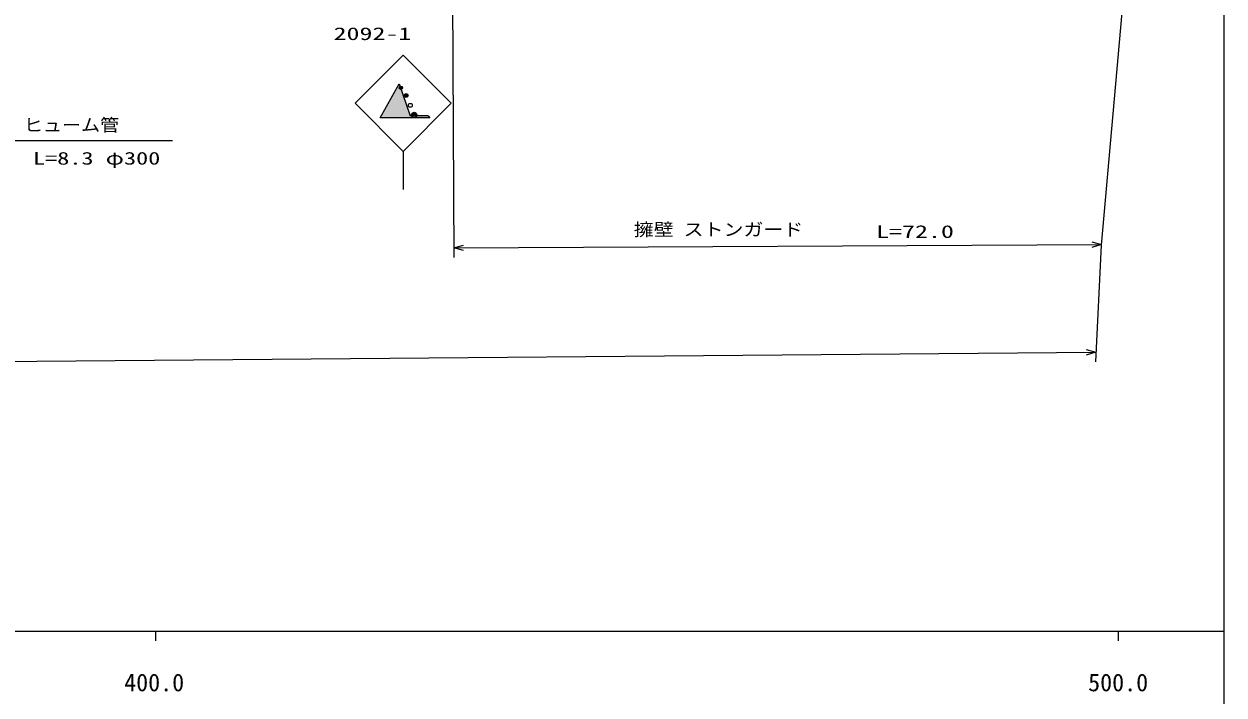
# Model space of a CAD drawing. Units: millimetres, scale not verified. Extents: x 40000 to 680000, y 20000 to 380000.
# Drawn here: x 454321 to 579000, y 198357 to 268112 of the extents above; entities that cross this region are included whole.
import ezdxf
from ezdxf.enums import TextEntityAlignment as Align

# ---------------------------------------------------------------- set-up
doc = ezdxf.new("R2010")
doc.units = ezdxf.units.MM
doc.header["$LTSCALE"] = 1000
doc.layers.add('M-STR-HTXT', color=7, linetype='Continuous', lineweight=13)
doc.layers.add('M-TTL-BAND', color=7, linetype='Continuous', lineweight=25)
doc.styles.add('ＭＳ ゴシック', font='')
doc.styles.get('ＭＳ ゴシック').set_extended_font_data('MS Gothic')

msp = doc.modelspace()

# ---------------------------------------------------------------- hatches: boundary and pattern name
at = {"layer": 'M-STR-HTXT'}
for points in [[(496494, 258360), (491334, 258358), (493302, 261896), (494441, 258567), (496327, 258568)], [(493385, 261615), (493556, 261630), (493636, 261546), (493630, 261401), (493538, 261322)], [(494197, 260771), (494215, 260626), (494114, 260501), (494006, 260481), (493878, 260546), (493831, 260649), (493860, 260782), (493951, 260858), (494071, 260867)], [(495106, 258548), (495122, 258739), (495073, 258835), (494898, 258937), (494734, 258911), (494642, 258837), (494590, 258732), (494584, 258625)]]:
    msp.add_hatch(color=256, dxfattribs=at).paths.add_polyline_path(points)

# ---------------------------------------------------------------- linework, layer by layer
for p, q in [((498712, 295756), (498977, 243836)), ((566275, 245126), (568703, 272637)), ((493715, 264873), (488717, 259871)), ((498717, 259874), (493715, 264873)), ((491334, 258358), (493302, 261896)), ((493302, 261896), (494441, 258567)), ((488717, 259871), (493718, 254873)), ((493718, 254873), (498717, 259874)), ((496494, 258360), (491334, 258358)), ((496327, 258568), (494441, 258567)), ((496327, 258568), (496494, 258360)), ((452672, 256001), (469751, 256006)), ((493718, 254873), (493720, 250910)), ((498972, 244836), (566280, 245180)), ((565695, 232980), (566275, 245126)), ((339497, 232123), (565687, 233980))]:
    msp.add_line(p, q, dxfattribs=at)
for points in [[(499974, 244554), (498972, 244836), (499971, 245126)], [(565278, 245463), (566280, 245180), (565281, 244890)], [(564685, 234259), (565687, 233980), (564690, 233687)]]:
    msp.add_lwpolyline(points, dxfattribs=at)
for centre, radius in [((493483, 261480), 167), ((494025, 260676), 196), ((494458, 259655), 200), ((494857, 258664), 275)]:
    msp.add_circle(centre, radius, dxfattribs=at)
at = {"layer": 'M-TTL-BAND'}
for p, q in [((579000, 20000), (579000, 370000)), ((40000, 205000), (579000, 205000)), ((468000, 205000), (468000, 204000)), ((568000, 205000), (568000, 204000))]:
    msp.add_line(p, q, dxfattribs=at)

# ---------------------------------------------------------------- texts
at = {"layer": 'M-STR-HTXT', "style": 'ＭＳ ゴシック'}
for s, width, p in [('2092-1', 1.5, (486487, 266044)), ('ヒューム管', 1.1, (454306, 256553)), ('L=8.3 φ300', 1.4, (455258, 253093)), ('擁壁 ストンガード', 1.15, (517684, 245689)), ('L=72.0', 1.5, (542856, 245472))]:
    msp.add_text(s, height=1320, rotation=0.018, dxfattribs=dict(at, width=width)).set_placement(p, align=Align.BOTTOM_LEFT)
at = {"layer": 'M-TTL-BAND', "style": 'ＭＳ ゴシック'}
for s, p in [('400.0', (467844, 198195)), ('500.0', (568000, 198195)), ('500.0', (568000, 198195))]:
    msp.add_text(s, height=1833, dxfattribs=at).set_placement(p, align=Align.BOTTOM_CENTER)

doc.saveas('drawing.dxf')
